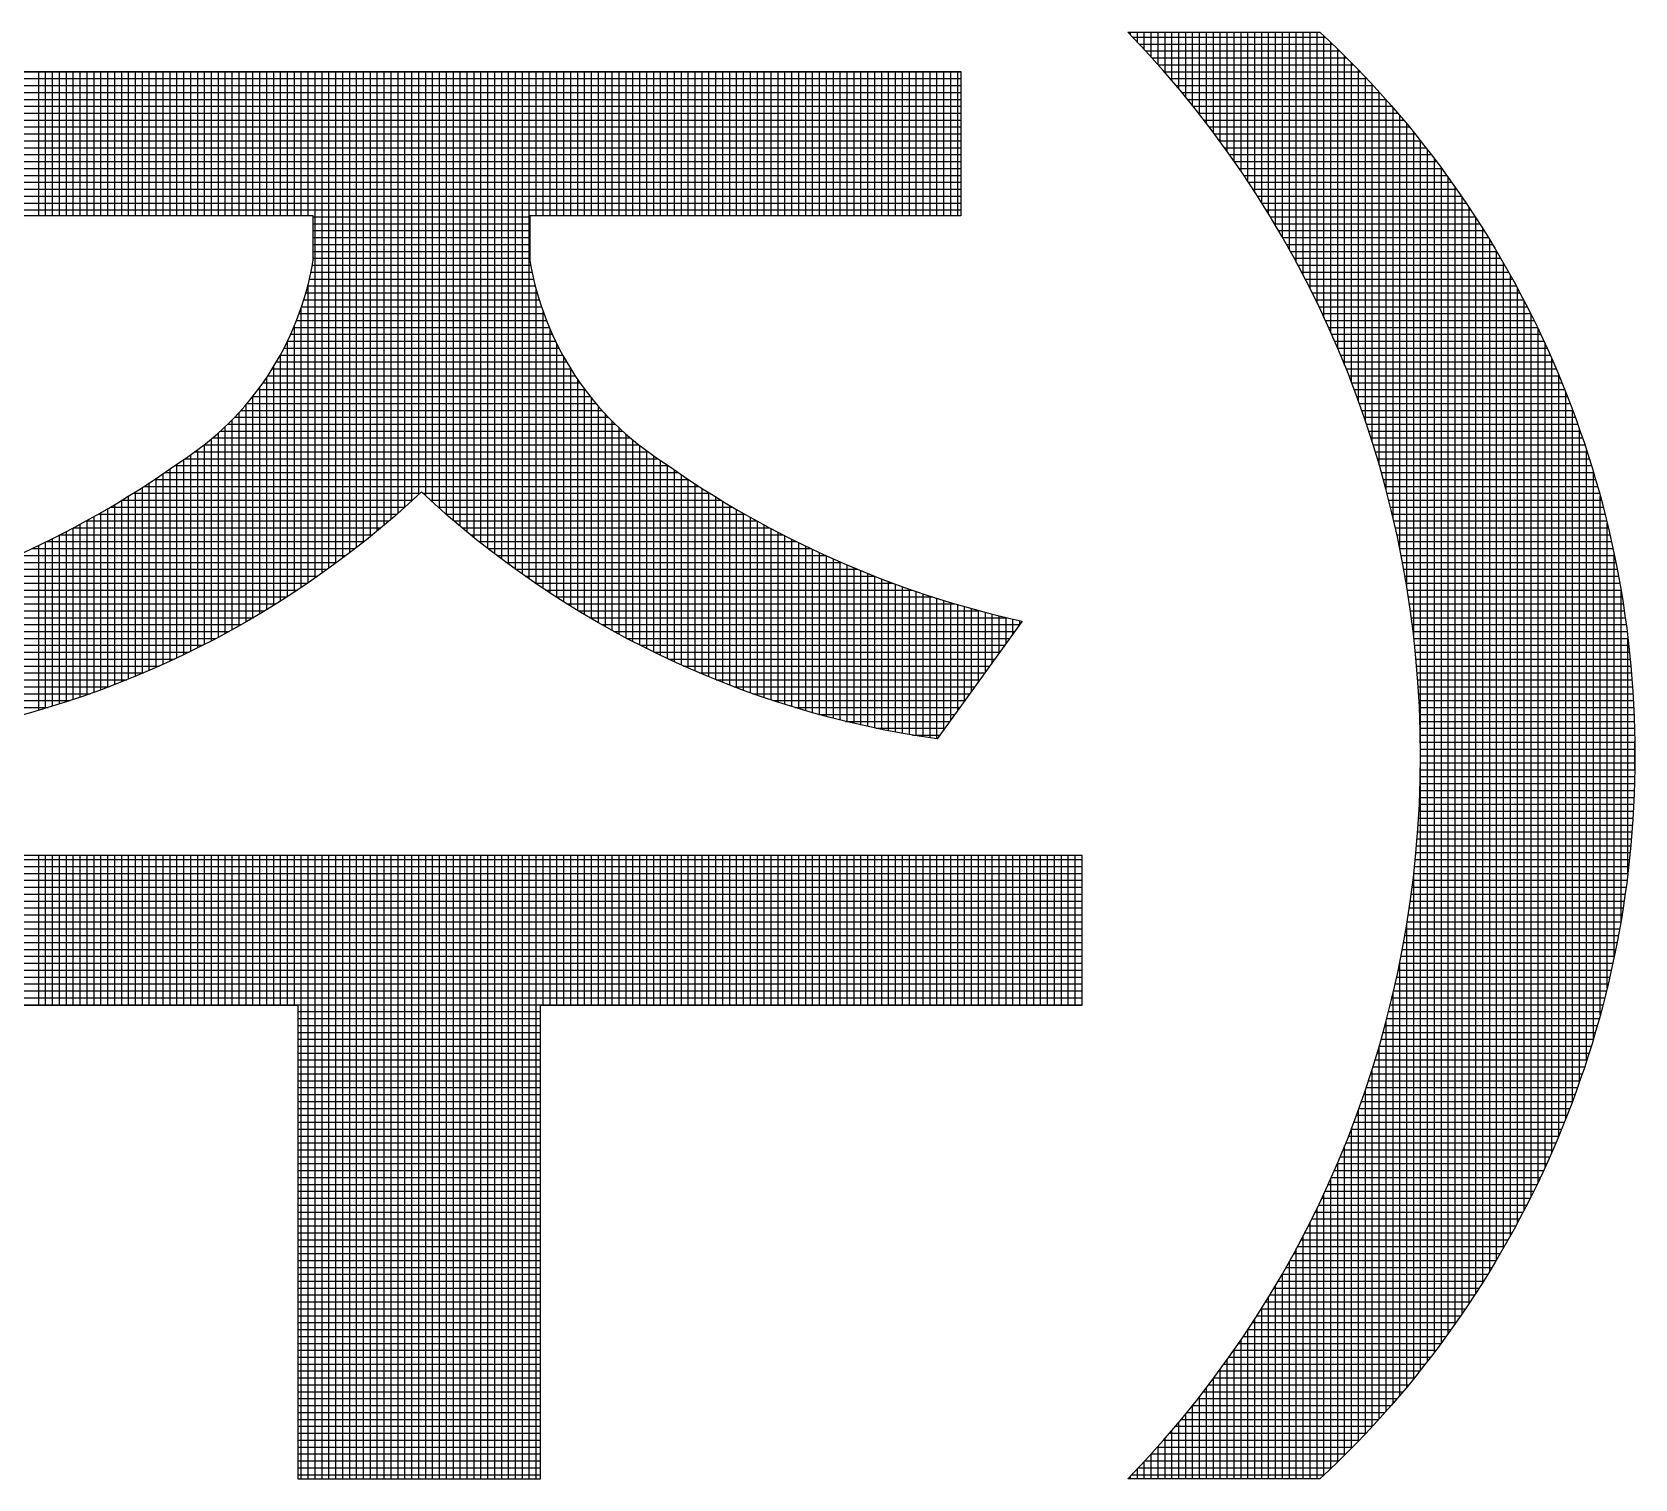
# Model space of a CAD drawing. Extents: x 0 to 841, y 0 to 594.
# Drawn here: x 750.513 to 754.465, y 100.741 to 104.307 of the extents above; entities that cross this region are included whole.
import ezdxf

# ---------------------------------------------------------------- set-up
doc = ezdxf.new("R2010")
doc.units = 0
doc.header["$LTSCALE"] = 7
doc.header["$MEASUREMENT"] = 0
doc.layers.add('한국지역난방기술주식회사 CI', color=7, linetype='Continuous')

# ---------------------------------------------------------------- blocks, each defined once
blk = doc.blocks.new('기술주CI')
at = {"layer": '한국지역난방기술주식회사 CI', "linetype": 'Continuous'}
for p, q in [((1176.7503, 145.2351), (1176.7503, 145.2477)), ((1176.782, 145.2017), (1176.782, 145.2477)), ((1176.8138, 145.1677), (1176.8138, 145.2477)), ((1176.8455, 145.133), (1176.8455, 145.2477)), ((1176.8772, 145.0976), (1176.8772, 145.2477)), ((1176.909, 145.0615), (1176.909, 145.2477)), ((1176.9408, 145.0247), (1176.9408, 145.2477)), ((1176.9725, 144.9871), (1176.9725, 145.2477)), ((1177.0042, 144.9487), (1177.0042, 145.2477)), ((1177.036, 144.9094), (1177.036, 145.2477)), ((1177.0677, 144.8693), (1177.0677, 145.2477)), ((1177.0995, 144.8283), (1177.0995, 145.2477)), ((1177.1313, 144.7863), (1177.1313, 145.2477)), ((1177.163, 144.7434), (1177.163, 145.2477)), ((1177.1947, 144.6994), (1177.1947, 145.2477)), ((1177.2265, 144.6544), (1177.2265, 145.2477)), ((1177.2583, 144.6082), (1177.2583, 145.2477)), ((1177.29, 144.5608), (1177.29, 145.2477)), ((1177.3218, 144.5122), (1177.3218, 145.2477)), ((1177.3535, 144.4622), (1177.3535, 145.2477)), ((1177.3852, 144.4109), (1177.3852, 145.2477)), ((1177.417, 144.358), (1177.417, 145.2477)), ((1177.4488, 144.3036), (1177.4488, 145.2477)), ((1177.4805, 144.2474), (1177.4805, 145.2477)), ((1177.5122, 144.1894), (1177.5122, 145.2477)), ((1177.544, 144.1294), (1177.544, 145.2477)), ((1177.5757, 144.0673), (1177.5757, 145.2477)), ((1177.6075, 144.0028), (1177.6075, 145.2477)), ((1176.7604, 145.2245), (1177.6458, 145.2245)), ((1176.7904, 145.1928), (1177.6791, 145.1928)), ((1177.6393, 143.9358), (1177.6393, 145.2307)), ((1177.671, 143.8659), (1177.671, 145.2005)), ((1176.8199, 145.161), (1177.7117, 145.161)), ((1176.8489, 145.1292), (1177.7437, 145.1292)), ((1177.7027, 143.7929), (1177.7027, 145.1698)), ((1177.7345, 143.7163), (1177.7345, 145.1384)), ((1177.7662, 143.6358), (1177.7662, 145.1064)), ((1171.014, 145.0657), (1175.971, 145.0657)), ((1171.014, 145.034), (1175.971, 145.034)), ((1171.7338, 144.4043), (1171.7338, 145.0668)), ((1171.7655, 144.4043), (1171.7655, 145.0668)), ((1171.7973, 144.4043), (1171.7973, 145.0668)), ((1171.829, 144.4043), (1171.829, 145.0668)), ((1171.8607, 144.4043), (1171.8607, 145.0668)), ((1171.8925, 144.4043), (1171.8925, 145.0668)), ((1171.9243, 144.4043), (1171.9243, 145.0668)), ((1171.956, 144.4043), (1171.956, 145.0668)), ((1171.9878, 144.4043), (1171.9878, 145.0668)), ((1172.0195, 144.4043), (1172.0195, 145.0668)), ((1172.0512, 144.4043), (1172.0512, 145.0668)), ((1172.083, 144.4043), (1172.083, 145.0668)), ((1172.1148, 144.4043), (1172.1148, 145.0668)), ((1172.1465, 144.4043), (1172.1465, 145.0668)), ((1172.1782, 144.4043), (1172.1782, 145.0668)), ((1172.21, 144.4043), (1172.21, 145.0668)), ((1172.2417, 144.4043), (1172.2417, 145.0668)), ((1172.2735, 144.4043), (1172.2735, 145.0668)), ((1172.3053, 144.4043), (1172.3053, 145.0668)), ((1172.337, 144.4043), (1172.337, 145.0668)), ((1172.3687, 144.4043), (1172.3687, 145.0668)), ((1172.4005, 144.4043), (1172.4005, 145.0668)), ((1172.4323, 144.4043), (1172.4323, 145.0668)), ((1172.464, 144.4043), (1172.464, 145.0668)), ((1172.4958, 144.4043), (1172.4958, 145.0668)), ((1172.5275, 144.4043), (1172.5275, 145.0668)), ((1172.5592, 144.4043), (1172.5592, 145.0668)), ((1172.591, 144.4043), (1172.591, 145.0668)), ((1172.6228, 144.4043), (1172.6228, 145.0668)), ((1172.6545, 144.4043), (1172.6545, 145.0668)), ((1172.6862, 144.4043), (1172.6862, 145.0668)), ((1172.718, 144.4043), (1172.718, 145.0668)), ((1172.7497, 144.4043), (1172.7497, 145.0668)), ((1172.7815, 144.4043), (1172.7815, 145.0668)), ((1172.8133, 144.4043), (1172.8133, 145.0668)), ((1172.845, 144.4043), (1172.845, 145.0668)), ((1172.8767, 144.4043), (1172.8767, 145.0668)), ((1172.9085, 144.4043), (1172.9085, 145.0668)), ((1172.9403, 144.4043), (1172.9403, 145.0668)), ((1172.972, 144.4043), (1172.972, 145.0668)), ((1173.0038, 142.7393), (1173.0038, 145.0668)), ((1173.0355, 142.7617), (1173.0355, 145.0668)), ((1173.0672, 142.7844), (1173.0672, 145.0668)), ((1173.099, 142.8076), (1173.099, 145.0668)), ((1173.1308, 142.8313), (1173.1308, 145.0668)), ((1173.1625, 142.8554), (1173.1625, 145.0668)), ((1173.1943, 142.8799), (1173.1943, 145.0668)), ((1173.226, 142.905), (1173.226, 145.0668)), ((1173.2577, 142.9305), (1173.2577, 145.0668)), ((1173.2895, 142.9565), (1173.2895, 145.0668)), ((1173.3213, 142.983), (1173.3213, 145.0668)), ((1173.353, 143.01), (1173.353, 145.0668)), ((1173.3847, 143.0376), (1173.3847, 145.0668)), ((1173.4165, 143.0657), (1173.4165, 145.0668)), ((1173.4482, 143.0944), (1173.4482, 145.0668)), ((1173.48, 143.1236), (1173.48, 145.0668)), ((1173.5118, 143.1173), (1173.5118, 145.0668)), ((1173.5435, 143.0882), (1173.5435, 145.0668)), ((1173.5752, 143.0597), (1173.5752, 145.0668)), ((1173.607, 143.0317), (1173.607, 145.0668)), ((1173.6388, 143.0042), (1173.6388, 145.0668)), ((1173.6705, 142.9773), (1173.6705, 145.0668)), ((1173.7023, 142.9509), (1173.7023, 145.0668)), ((1173.734, 142.925), (1173.734, 145.0668)), ((1173.7657, 142.8996), (1173.7657, 145.0668)), ((1173.7975, 142.8747), (1173.7975, 145.0668)), ((1173.8293, 142.8502), (1173.8293, 145.0668)), ((1173.861, 142.8262), (1173.861, 145.0668)), ((1173.8927, 142.8027), (1173.8927, 145.0668)), ((1173.9245, 142.7795), (1173.9245, 145.0668)), ((1173.9562, 142.7569), (1173.9562, 145.0668)), ((1173.988, 142.7346), (1173.988, 145.0668)), ((1174.0198, 144.4043), (1174.0198, 145.0668)), ((1174.0515, 144.4043), (1174.0515, 145.0668)), ((1174.0832, 144.4043), (1174.0832, 145.0668)), ((1174.115, 144.4043), (1174.115, 145.0668)), ((1174.1468, 144.4043), (1174.1468, 145.0668)), ((1174.1785, 144.4043), (1174.1785, 145.0668)), ((1174.2103, 144.4043), (1174.2103, 145.0668)), ((1174.242, 144.4043), (1174.242, 145.0668)), ((1174.2737, 144.4043), (1174.2737, 145.0668)), ((1174.3055, 144.4043), (1174.3055, 145.0668)), ((1174.3373, 144.4043), (1174.3373, 145.0668)), ((1174.369, 144.4043), (1174.369, 145.0668)), ((1174.4008, 144.4043), (1174.4008, 145.0668)), ((1174.4325, 144.4043), (1174.4325, 145.0668)), ((1174.4642, 144.4043), (1174.4642, 145.0668)), ((1174.496, 144.4043), (1174.496, 145.0668)), ((1174.5278, 144.4043), (1174.5278, 145.0668)), ((1174.5595, 144.4043), (1174.5595, 145.0668)), ((1174.5912, 144.4043), (1174.5912, 145.0668)), ((1174.623, 144.4043), (1174.623, 145.0668)), ((1174.6547, 144.4043), (1174.6547, 145.0668)), ((1174.6865, 144.4043), (1174.6865, 145.0668)), ((1174.7183, 144.4043), (1174.7183, 145.0668)), ((1174.75, 144.4043), (1174.75, 145.0668)), ((1174.7817, 144.4043), (1174.7817, 145.0668)), ((1174.8135, 144.4043), (1174.8135, 145.0668)), ((1174.8453, 144.4043), (1174.8453, 145.0668)), ((1174.877, 144.4043), (1174.877, 145.0668)), ((1174.9088, 144.4043), (1174.9088, 145.0668)), ((1174.9405, 144.4043), (1174.9405, 145.0668)), ((1174.9722, 144.4043), (1174.9722, 145.0668)), ((1175.004, 144.4043), (1175.004, 145.0668)), ((1175.0358, 144.4043), (1175.0358, 145.0668)), ((1175.0675, 144.4043), (1175.0675, 145.0668)), ((1175.0992, 144.4043), (1175.0992, 145.0668)), ((1175.131, 144.4043), (1175.131, 145.0668)), ((1175.1627, 144.4043), (1175.1627, 145.0668)), ((1175.1945, 144.4043), (1175.1945, 145.0668)), ((1175.2263, 144.4043), (1175.2263, 145.0668)), ((1175.258, 144.4043), (1175.258, 145.0668)), ((1175.2897, 144.4043), (1175.2897, 145.0668)), ((1175.3215, 144.4043), (1175.3215, 145.0668)), ((1175.3532, 144.4043), (1175.3532, 145.0668)), ((1175.385, 144.4043), (1175.385, 145.0668)), ((1175.4168, 144.4043), (1175.4168, 145.0668)), ((1175.4485, 144.4043), (1175.4485, 145.0668)), ((1175.4802, 144.4043), (1175.4802, 145.0668)), ((1175.512, 144.4043), (1175.512, 145.0668)), ((1175.5438, 144.4043), (1175.5438, 145.0668)), ((1175.5755, 144.4043), (1175.5755, 145.0668)), ((1175.6073, 144.4043), (1175.6073, 145.0668)), ((1175.639, 144.4043), (1175.639, 145.0668)), ((1175.6707, 144.4043), (1175.6707, 145.0668)), ((1175.7025, 144.4043), (1175.7025, 145.0668)), ((1175.7343, 144.4043), (1175.7343, 145.0668)), ((1175.766, 144.4043), (1175.766, 145.0668)), ((1175.7977, 144.4043), (1175.7977, 145.0668)), ((1175.8295, 144.4043), (1175.8295, 145.0668)), ((1175.8612, 144.4043), (1175.8612, 145.0668)), ((1175.893, 144.4043), (1175.893, 145.0668)), ((1175.9248, 144.4043), (1175.9248, 145.0668)), ((1175.9565, 144.4043), (1175.9565, 145.0668)), ((1176.8774, 145.0975), (1177.775, 145.0975)), ((1176.9053, 145.0657), (1177.8058, 145.0657)), ((1176.9328, 145.034), (1177.8359, 145.034)), ((1177.798, 143.5506), (1177.798, 145.0738)), ((1177.8298, 143.4601), (1177.8298, 145.0405)), ((1171.014, 145.0023), (1175.971, 145.0023)), ((1171.014, 144.9705), (1175.971, 144.9705)), ((1176.9598, 145.0023), (1177.8655, 145.0023)), ((1176.9863, 144.9705), (1177.8945, 144.9705)), ((1177.8615, 143.3631), (1177.8615, 145.0066)), ((1177.8932, 143.2584), (1177.8932, 144.9719)), ((1171.014, 144.9387), (1175.971, 144.9387)), ((1171.014, 144.907), (1175.971, 144.907)), ((1177.0123, 144.9387), (1177.923, 144.9387)), ((1177.0379, 144.907), (1177.9509, 144.907)), ((1177.925, 143.144), (1177.925, 144.9365)), ((1177.9568, 143.0167), (1177.9568, 144.9003)), ((1171.014, 144.8753), (1175.971, 144.8753)), ((1171.014, 144.8435), (1175.971, 144.8435)), ((1171.014, 144.8117), (1175.971, 144.8117)), ((1177.0631, 144.8753), (1177.9783, 144.8753)), ((1177.0878, 144.8435), (1178.0052, 144.8435)), ((1177.1121, 144.8117), (1178.0317, 144.8117)), ((1177.9885, 142.8714), (1177.9885, 144.8633)), ((1178.0203, 142.698), (1178.0203, 144.8255)), ((1171.014, 144.78), (1175.971, 144.78)), ((1171.014, 144.7482), (1175.971, 144.7482)), ((1177.136, 144.78), (1178.0576, 144.78)), ((1177.1594, 144.7482), (1178.0831, 144.7482)), ((1178.052, 142.4703), (1178.052, 144.7869)), ((1178.0837, 139.1012), (1178.0837, 144.7474)), ((1171.014, 144.7165), (1175.971, 144.7165)), ((1171.014, 144.6848), (1175.971, 144.6848)), ((1177.1825, 144.7165), (1178.1081, 144.7165)), ((1177.2052, 144.6848), (1178.1326, 144.6848)), ((1178.1155, 139.1416), (1178.1155, 144.7069)), ((1178.1473, 139.183), (1178.1473, 144.6655)), ((1171.014, 144.653), (1175.971, 144.653)), ((1171.014, 144.6212), (1175.971, 144.6212)), ((1171.014, 144.5895), (1175.971, 144.5895)), ((1177.2274, 144.653), (1178.1567, 144.653)), ((1177.2493, 144.6212), (1178.1804, 144.6212)), ((1177.2709, 144.5895), (1178.2036, 144.5895)), ((1178.179, 139.2254), (1178.179, 144.6231)), ((1171.014, 144.5578), (1175.971, 144.5578)), ((1171.014, 144.526), (1175.971, 144.526)), ((1177.292, 144.5578), (1178.2264, 144.5578)), ((1177.3128, 144.526), (1178.2489, 144.526)), ((1178.2107, 139.2689), (1178.2107, 144.5796)), ((1178.2425, 139.3135), (1178.2425, 144.5351)), ((1171.014, 144.4942), (1175.971, 144.4942)), ((1171.014, 144.4625), (1175.971, 144.4625)), ((1177.3333, 144.4942), (1178.2709, 144.4942)), ((1177.3533, 144.4625), (1178.2925, 144.4625)), ((1178.2742, 139.3592), (1178.2742, 144.4893)), ((1178.306, 139.4062), (1178.306, 144.4423)), ((1171.014, 144.4308), (1175.971, 144.4308)), ((1172.9946, 144.399), (1173.9904, 144.399)), ((1172.9946, 144.3673), (1173.9904, 144.3673)), ((1177.3731, 144.4308), (1178.3137, 144.4308)), ((1177.3925, 144.399), (1178.3345, 144.399)), ((1177.4115, 144.3673), (1178.355, 144.3673)), ((1178.3378, 139.4545), (1178.3378, 144.394)), ((1172.9946, 144.3355), (1173.9904, 144.3355)), ((1172.9946, 144.3037), (1173.9904, 144.3037)), ((1177.4303, 144.3355), (1178.3751, 144.3355)), ((1177.4486, 144.3037), (1178.3948, 144.3037)), ((1178.3695, 139.5042), (1178.3695, 144.3444)), ((1178.4012, 139.5553), (1178.4012, 144.2933)), ((1172.9946, 144.272), (1173.9904, 144.272)), ((1172.9946, 144.2403), (1173.9904, 144.2403)), ((1177.4667, 144.272), (1178.4142, 144.272)), ((1177.4845, 144.2403), (1178.4332, 144.2403)), ((1178.433, 139.608), (1178.433, 144.2406)), ((1172.9845, 144.145), (1174.0004, 144.145)), ((1172.9907, 144.1767), (1173.9943, 144.1767)), ((1172.9946, 144.2085), (1173.9904, 144.2085)), ((1177.5019, 144.2085), (1178.4518, 144.2085)), ((1177.519, 144.1767), (1178.4702, 144.1767)), ((1177.5359, 144.145), (1178.4881, 144.145)), ((1178.4648, 139.6624), (1178.4648, 144.1862)), ((1172.9699, 144.0815), (1174.0151, 144.0815)), ((1172.972, 142.7174), (1172.972, 144.09)), ((1172.9776, 144.1133), (1174.0074, 144.1133)), ((1177.5524, 144.1133), (1178.5058, 144.1133)), ((1177.5686, 144.0815), (1178.5231, 144.0815)), ((1178.4965, 139.7185), (1178.4965, 144.13)), ((1178.5283, 139.7766), (1178.5283, 144.0719)), ((1172.9519, 144.018), (1174.0331, 144.018)), ((1172.9613, 144.0498), (1174.0237, 144.0498)), ((1174.0198, 142.7128), (1174.0198, 144.064)), ((1177.5845, 144.0498), (1178.5401, 144.0498)), ((1177.6001, 144.018), (1178.5568, 144.018)), ((1178.56, 139.8368), (1178.56, 144.0117)), ((1172.9186, 143.9228), (1174.0664, 143.9228)), ((1172.9306, 143.9545), (1174.0544, 143.9545)), ((1172.9403, 142.6959), (1172.9403, 143.982)), ((1172.9417, 143.9862), (1174.0433, 143.9862)), ((1174.0515, 142.6914), (1174.0515, 143.9626)), ((1177.6155, 143.9862), (1178.5731, 143.9862)), ((1177.6305, 143.9545), (1178.5891, 143.9545)), ((1177.6453, 143.9228), (1178.6049, 143.9228)), ((1178.5917, 139.8993), (1178.5917, 143.9493)), ((1172.8918, 143.8592), (1174.0932, 143.8592)), ((1172.9056, 143.891), (1174.0794, 143.891)), ((1172.9085, 142.6748), (1172.9085, 143.8978)), ((1174.0832, 142.6704), (1174.0832, 143.8819)), ((1177.6598, 143.891), (1178.6203, 143.891)), ((1177.674, 143.8592), (1178.6354, 143.8592)), ((1178.6235, 139.9643), (1178.6235, 143.8843)), ((1172.861, 143.7958), (1174.124, 143.7958)), ((1172.8767, 142.6541), (1172.8767, 143.8272)), ((1172.8769, 143.8275), (1174.1081, 143.8275)), ((1174.115, 142.6498), (1174.115, 143.8134)), ((1177.6879, 143.8275), (1178.6502, 143.8275)), ((1177.7015, 143.7958), (1178.6647, 143.7958)), ((1178.6553, 140.032), (1178.6553, 143.8165)), ((1172.8069, 143.7005), (1174.1781, 143.7005)), ((1172.8133, 142.6139), (1172.8133, 143.7109)), ((1172.826, 143.7323), (1174.1589, 143.7323)), ((1172.8441, 143.764), (1174.1409, 143.764)), ((1172.845, 142.6338), (1172.845, 143.7657)), ((1174.1468, 142.6295), (1174.1468, 143.7535)), ((1174.1785, 142.6097), (1174.1785, 143.6999)), ((1177.7149, 143.764), (1178.6789, 143.764)), ((1177.728, 143.7323), (1178.6929, 143.7323)), ((1177.7409, 143.7005), (1178.7065, 143.7005)), ((1178.687, 140.1028), (1178.687, 143.7457)), ((1172.7648, 143.637), (1174.2202, 143.637)), ((1172.7815, 142.5943), (1172.7815, 143.6613)), ((1172.7864, 143.6687), (1174.1985, 143.6687)), ((1174.2103, 142.5902), (1174.2103, 143.6514)), ((1177.7535, 143.6687), (1178.7199, 143.6687)), ((1177.7658, 143.637), (1178.7329, 143.637)), ((1178.7188, 140.1771), (1178.7188, 143.6714)), ((1172.7172, 143.5735), (1174.2678, 143.5735)), ((1172.718, 142.5563), (1172.718, 143.5745)), ((1172.7417, 143.6053), (1174.2433, 143.6053)), ((1172.7497, 142.5752), (1172.7497, 143.6161)), ((1174.242, 142.5711), (1174.242, 143.607)), ((1174.2737, 142.5524), (1174.2737, 143.5661)), ((1177.7778, 143.6053), (1178.7457, 143.6053)), ((1177.7896, 143.5735), (1178.7583, 143.5735)), ((1178.7505, 140.2553), (1178.7505, 143.5933)), ((1172.6545, 142.5198), (1172.6545, 143.5002)), ((1172.6634, 143.51), (1174.3216, 143.51)), ((1172.6862, 142.5379), (1172.6862, 143.536)), ((1172.6911, 143.5417), (1174.2938, 143.5417)), ((1174.3055, 142.534), (1174.3055, 143.5281)), ((1174.3373, 142.516), (1174.3373, 143.4929)), ((1177.8012, 143.5417), (1178.7705, 143.5417)), ((1177.8125, 143.51), (1178.7825, 143.51)), ((1178.7822, 140.3379), (1178.7822, 143.5106)), ((1172.5592, 142.4676), (1172.5592, 143.4062)), ((1172.5687, 143.4147), (1174.4163, 143.4147)), ((1172.591, 142.4847), (1172.591, 143.4355)), ((1172.6024, 143.4465), (1174.3826, 143.4465)), ((1172.6228, 142.5021), (1172.6228, 143.4668)), ((1172.6339, 143.4783), (1174.3511, 143.4783)), ((1174.369, 142.4983), (1174.369, 143.4599)), ((1174.4008, 142.481), (1174.4008, 143.4291)), ((1177.8235, 143.4783), (1178.7942, 143.4783)), ((1177.8343, 143.4465), (1178.8056, 143.4465)), ((1177.8449, 143.4147), (1178.8168, 143.4147)), ((1178.814, 140.4258), (1178.814, 143.4227)), ((1172.4937, 143.3512), (1174.4913, 143.3512)), ((1172.4958, 142.4345), (1172.4958, 143.3529)), ((1172.5275, 142.4509), (1172.5275, 143.3787)), ((1172.5326, 143.383), (1174.4524, 143.383)), ((1174.4325, 142.464), (1174.4325, 143.4002)), ((1174.4642, 142.4474), (1174.4642, 143.3731)), ((1174.496, 142.431), (1174.496, 143.3476)), ((1177.8552, 143.383), (1178.8277, 143.383)), ((1177.8652, 143.3512), (1178.8383, 143.3512)), ((1172.3687, 142.3722), (1172.3687, 143.2629)), ((1172.4005, 142.3873), (1172.4005, 143.2842)), ((1172.4059, 143.2878), (1174.5791, 143.2878)), ((1172.4323, 142.4027), (1172.4323, 143.3057)), ((1172.4516, 143.3195), (1174.5334, 143.3195)), ((1172.464, 142.4184), (1172.464, 143.3286)), ((1174.5278, 142.4151), (1174.5278, 143.3236)), ((1174.5595, 142.3994), (1174.5595, 143.301)), ((1174.5912, 142.384), (1174.5912, 143.2798)), ((1174.623, 142.369), (1174.623, 143.2581)), ((1177.8751, 143.3195), (1178.8487, 143.3195)), ((1177.8846, 143.2878), (1178.8588, 143.2878)), ((1178.8458, 140.5199), (1178.8458, 143.3287)), ((1172.2657, 143.1925), (1174.7193, 143.1925)), ((1172.2735, 142.3287), (1172.2735, 143.1977)), ((1172.3053, 142.3429), (1172.3053, 143.219)), ((1172.3129, 143.2242), (1174.6721, 143.2242)), ((1172.337, 142.3574), (1172.337, 143.2408)), ((1172.3589, 143.256), (1174.6261, 143.256)), ((1174.6547, 142.3543), (1174.6547, 143.2361)), ((1174.6865, 142.3399), (1174.6865, 143.2145)), ((1174.7183, 142.3258), (1174.7183, 143.1932)), ((1177.894, 143.256), (1178.8687, 143.256)), ((1177.9031, 143.2242), (1178.8783, 143.2242)), ((1177.9119, 143.1925), (1178.8877, 143.1925)), ((1178.8775, 140.6215), (1178.8775, 143.227)), ((1172.1465, 142.275), (1172.1465, 143.1161)), ((1172.1672, 143.129), (1173.4858, 143.129)), ((1172.1782, 142.288), (1172.1782, 143.136)), ((1172.21, 142.3013), (1172.21, 143.1562)), ((1172.2171, 143.1608), (1174.7679, 143.1608)), ((1172.2417, 142.3149), (1172.2417, 143.1768)), ((1173.4992, 143.129), (1174.8178, 143.129)), ((1174.75, 142.3119), (1174.75, 143.1723)), ((1174.7817, 142.2984), (1174.7817, 143.1518)), ((1174.8135, 142.2852), (1174.8135, 143.1317)), ((1174.8453, 142.2723), (1174.8453, 143.112)), ((1177.9205, 143.1608), (1178.8968, 143.1608)), ((1177.9289, 143.129), (1178.9057, 143.129)), ((1178.9092, 140.7326), (1178.9092, 143.116)), ((1172.0195, 142.226), (1172.0195, 143.0403)), ((1172.0512, 142.2378), (1172.0512, 143.0588)), ((1172.0627, 143.0655), (1173.4163, 143.0655)), ((1172.083, 142.2499), (1172.083, 143.0775)), ((1172.1148, 142.2623), (1172.1148, 143.0967)), ((1172.1157, 143.0972), (1173.4514, 143.0972)), ((1173.5336, 143.0972), (1174.8693, 143.0972)), ((1173.5687, 143.0655), (1174.9223, 143.0655)), ((1174.877, 142.2597), (1174.877, 143.0926)), ((1174.9088, 142.2473), (1174.9088, 143.0735)), ((1174.9405, 142.2353), (1174.9405, 143.0548)), ((1177.9371, 143.0972), (1178.9143, 143.0972)), ((1177.945, 143.0655), (1178.9227, 143.0655)), ((1171.8925, 142.1814), (1171.8925, 142.97)), ((1171.893, 142.9703), (1173.3061, 142.9703)), ((1171.9243, 142.1922), (1171.9243, 142.9871)), ((1171.9515, 143.002), (1173.3436, 143.002)), ((1171.956, 142.2032), (1171.956, 143.0045)), ((1171.9878, 142.2144), (1171.9878, 143.0222)), ((1172.008, 143.0337), (1173.3804, 143.0337)), ((1173.6046, 143.0337), (1174.977, 143.0337)), ((1173.6413, 143.002), (1175.0335, 143.002)), ((1173.6789, 142.9703), (1175.092, 142.9703)), ((1174.9722, 142.2235), (1174.9722, 143.0365)), ((1175.004, 142.212), (1175.004, 143.0184)), ((1175.0358, 142.2008), (1175.0358, 143.0008)), ((1175.0675, 142.1898), (1175.0675, 142.9834)), ((1175.0992, 142.1792), (1175.0992, 142.9664)), ((1177.9527, 143.0337), (1178.9308, 143.0337)), ((1177.9602, 143.002), (1178.9387, 143.002)), ((1177.9674, 142.9703), (1178.9463, 142.9703)), ((1178.941, 140.8561), (1178.941, 142.9924)), ((1171.7655, 142.1412), (1171.7655, 142.9048)), ((1171.7695, 142.9067), (1173.2283, 142.9067)), ((1171.7973, 142.1509), (1171.7973, 142.9206)), ((1171.829, 142.1608), (1171.829, 142.9367)), ((1171.8324, 142.9385), (1173.2676, 142.9385)), ((1171.8607, 142.171), (1171.8607, 142.9532)), ((1173.7174, 142.9385), (1175.1526, 142.9385)), ((1173.7567, 142.9067), (1175.2155, 142.9067)), ((1175.131, 142.1688), (1175.131, 142.9497)), ((1175.1627, 142.1586), (1175.1627, 142.9333)), ((1175.1945, 142.1488), (1175.1945, 142.9172)), ((1175.2263, 142.1392), (1175.2263, 142.9014)), ((1177.9744, 142.9385), (1178.9537, 142.9385)), ((1177.9812, 142.9067), (1178.9609, 142.9067)), ((1171.6358, 142.8433), (1173.1466, 142.8433)), ((1171.704, 142.875), (1173.1879, 142.875)), ((1171.7338, 142.1318), (1171.7338, 142.8892)), ((1173.7971, 142.875), (1175.2809, 142.875)), ((1173.8384, 142.8433), (1175.3492, 142.8433)), ((1175.258, 142.1298), (1175.258, 142.886)), ((1175.2897, 142.1208), (1175.2897, 142.8708)), ((1175.3215, 142.112), (1175.3215, 142.856)), ((1175.3532, 142.1034), (1175.3532, 142.8414)), ((1175.385, 142.0951), (1175.385, 142.8271)), ((1177.9878, 142.875), (1178.9678, 142.875)), ((1177.9941, 142.8433), (1178.9745, 142.8433)), ((1178.9727, 140.997), (1178.9727, 142.8515)), ((1171.4107, 142.748), (1173.0161, 142.748)), ((1171.4895, 142.7797), (1173.0608, 142.7797)), ((1171.5644, 142.8115), (1173.1042, 142.8115)), ((1173.8807, 142.8115), (1175.4206, 142.8115)), ((1173.9242, 142.7797), (1175.4954, 142.7797)), ((1173.9688, 142.748), (1175.5743, 142.748)), ((1175.4168, 142.0871), (1175.4168, 142.8132)), ((1175.4485, 142.0793), (1175.4485, 142.7995)), ((1175.4802, 142.0717), (1175.4802, 142.7861)), ((1175.512, 142.0644), (1175.512, 142.7729)), ((1175.5438, 142.0574), (1175.5438, 142.7601)), ((1175.5755, 142.0506), (1175.5755, 142.7475)), ((1178.0002, 142.8115), (1178.9809, 142.8115)), ((1178.0061, 142.7797), (1178.9871, 142.7797)), ((1178.0118, 142.748), (1178.9931, 142.748)), ((1171.2385, 142.6845), (1172.9231, 142.6845)), ((1171.3273, 142.7163), (1172.9703, 142.7163)), ((1174.0147, 142.7163), (1175.6577, 142.7163)), ((1174.0618, 142.6845), (1175.7465, 142.6845)), ((1175.6073, 142.0441), (1175.6073, 142.7352)), ((1175.639, 142.0378), (1175.639, 142.7232)), ((1175.6707, 142.0317), (1175.6707, 142.7115)), ((1175.7025, 142.0259), (1175.7025, 142.7)), ((1175.7343, 142.0203), (1175.7343, 142.6888)), ((1175.766, 142.015), (1175.766, 142.6778)), ((1178.0172, 142.7163), (1178.9988, 142.7163)), ((1178.0224, 142.6845), (1179.0044, 142.6845)), ((1179.0045, 141.1649), (1179.0045, 142.6836)), ((1171.0405, 142.621), (1172.8247, 142.621)), ((1171.1434, 142.6528), (1172.8746, 142.6528)), ((1174.1104, 142.6528), (1175.8416, 142.6528)), ((1174.1603, 142.621), (1175.9445, 142.621)), ((1175.7977, 142.0099), (1175.7977, 142.6671)), ((1175.8295, 142.0051), (1175.8295, 142.6567)), ((1175.8612, 142.0005), (1175.8612, 142.6465)), ((1175.893, 142.0432), (1175.893, 142.6366)), ((1175.9248, 142.0873), (1175.9248, 142.6269)), ((1175.9565, 142.1313), (1175.9565, 142.6175)), ((1175.9882, 142.1753), (1175.9882, 142.6083)), ((1176.02, 142.2193), (1176.02, 142.5994)), ((1178.0274, 142.6528), (1179.0096, 142.6528)), ((1178.0322, 142.621), (1179.0147, 142.621)), ((1170.744, 142.5258), (1172.665, 142.5258)), ((1170.8021, 142.5575), (1172.72, 142.5575)), ((1170.9278, 142.5892), (1172.7731, 142.5892)), ((1174.2118, 142.5892), (1176.0572, 142.5892)), ((1174.265, 142.5575), (1176.1828, 142.5575)), ((1174.32, 142.5258), (1176.241, 142.5258)), ((1176.0518, 142.2633), (1176.0518, 142.5907)), ((1176.0835, 142.3074), (1176.0835, 142.5823)), ((1176.1153, 142.3514), (1176.1153, 142.5741)), ((1176.147, 142.3954), (1176.147, 142.5662)), ((1176.1787, 142.4394), (1176.1787, 142.5585)), ((1176.2105, 142.4835), (1176.2105, 142.551)), ((1176.2423, 142.5275), (1176.2423, 142.5438)), ((1178.0368, 142.5892), (1179.0195, 142.5892)), ((1178.0412, 142.5575), (1179.0241, 142.5575)), ((1178.0453, 142.5258), (1179.0284, 142.5258)), ((1170.7669, 142.494), (1172.6081, 142.494)), ((1170.7898, 142.4622), (1172.5492, 142.4622)), ((1174.3769, 142.494), (1176.2181, 142.494)), ((1174.4358, 142.4622), (1176.1952, 142.4622)), ((1178.0492, 142.494), (1179.0326, 142.494)), ((1178.0529, 142.4622), (1179.0365, 142.4622)), ((1179.0363, 141.3844), (1179.0363, 142.4641)), ((1170.8127, 142.4305), (1172.4879, 142.4305)), ((1170.8356, 142.3988), (1172.4242, 142.3988)), ((1174.4971, 142.4305), (1176.1723, 142.4305)), ((1174.5608, 142.3988), (1176.1494, 142.3988)), ((1178.0564, 142.4305), (1179.0402, 142.4305)), ((1178.0597, 142.3988), (1179.0436, 142.3988)), ((1170.8585, 142.367), (1172.3577, 142.367)), ((1170.8814, 142.3353), (1172.2882, 142.3353)), ((1170.9043, 142.3035), (1172.2152, 142.3035)), ((1174.6273, 142.367), (1176.1265, 142.367)), ((1174.6968, 142.3353), (1176.1036, 142.3353)), ((1174.7698, 142.3035), (1176.0807, 142.3035)), ((1178.0627, 142.367), (1179.0468, 142.367)), ((1178.0656, 142.3353), (1179.0498, 142.3353)), ((1178.0682, 142.3035), (1179.0526, 142.3035)), ((1170.9272, 142.2717), (1172.1383, 142.2717)), ((1170.9501, 142.24), (1172.057, 142.24)), ((1174.8466, 142.2717), (1176.0578, 142.2717)), ((1174.928, 142.24), (1176.0349, 142.24)), ((1178.0707, 142.2717), (1179.0551, 142.2717)), ((1178.0729, 142.24), (1179.0575, 142.24)), ((1170.973, 142.2083), (1171.9704, 142.2083)), ((1170.9959, 142.1765), (1171.8776, 142.1765)), ((1175.0146, 142.2083), (1176.012, 142.2083)), ((1175.1073, 142.1765), (1175.9891, 142.1765)), ((1178.0749, 142.2083), (1179.0596, 142.2083)), ((1178.0766, 142.1765), (1179.0615, 142.1765)), ((1171.0188, 142.1447), (1171.7773, 142.1447)), ((1175.2077, 142.1447), (1175.9662, 142.1447)), ((1175.3177, 142.113), (1175.9433, 142.113)), ((1175.4403, 142.0813), (1175.9204, 142.0813)), ((1178.0782, 142.1447), (1179.0631, 142.1447)), ((1178.0796, 142.113), (1179.0645, 142.113)), ((1178.0807, 142.0813), (1179.0658, 142.0813)), ((1175.5808, 142.0495), (1175.8975, 142.0495)), ((1175.7494, 142.0177), (1175.8746, 142.0177)), ((1178.0817, 142.0495), (1179.0667, 142.0495)), ((1178.0824, 142.0177), (1179.0675, 142.0177)), ((1178.0829, 141.986), (1179.068, 141.986)), ((1178.0832, 141.9542), (1179.0684, 141.9542)), ((1179.068, 141.859), (1179.068, 141.9895)), ((1178.0829, 141.859), (1179.068, 141.859)), ((1178.0832, 141.8908), (1179.0683, 141.8908)), ((1178.0833, 141.9225), (1179.0685, 141.9225)), ((1178.0816, 141.7955), (1179.0666, 141.7955)), ((1178.0823, 141.8272), (1179.0674, 141.8272)), ((1178.0794, 141.732), (1179.0644, 141.732)), ((1178.0806, 141.7638), (1179.0656, 141.7638)), ((1178.0765, 141.6685), (1179.0613, 141.6685)), ((1178.0781, 141.7002), (1179.0629, 141.7002)), ((1178.0704, 141.5733), (1179.0549, 141.5733)), ((1178.0726, 141.605), (1179.0572, 141.605)), ((1178.0746, 141.6367), (1179.0594, 141.6367)), ((1178.0653, 141.5097), (1179.0495, 141.5097)), ((1178.0679, 141.5415), (1179.0523, 141.5415)), ((1170.4966, 141.4463), (1176.5284, 141.4463)), ((1171.7338, 140.7778), (1171.7338, 141.4645)), ((1171.7655, 140.7778), (1171.7655, 141.4645)), ((1171.7973, 140.7778), (1171.7973, 141.4645)), ((1171.829, 140.7778), (1171.829, 141.4645)), ((1171.8607, 140.7778), (1171.8607, 141.4645)), ((1171.8925, 140.7778), (1171.8925, 141.4645)), ((1171.9243, 140.7778), (1171.9243, 141.4645)), ((1171.956, 140.7778), (1171.956, 141.4645)), ((1171.9878, 140.7778), (1171.9878, 141.4645)), ((1172.0195, 140.7778), (1172.0195, 141.4645)), ((1172.0512, 140.7778), (1172.0512, 141.4645)), ((1172.083, 140.7778), (1172.083, 141.4645)), ((1172.1148, 140.7778), (1172.1148, 141.4645)), ((1172.1465, 140.7778), (1172.1465, 141.4645)), ((1172.1782, 140.7778), (1172.1782, 141.4645)), ((1172.21, 140.7778), (1172.21, 141.4645)), ((1172.2417, 140.7778), (1172.2417, 141.4645)), ((1172.2735, 140.7778), (1172.2735, 141.4645)), ((1172.3053, 140.7778), (1172.3053, 141.4645)), ((1172.337, 140.7778), (1172.337, 141.4645)), ((1172.3687, 140.7778), (1172.3687, 141.4645)), ((1172.4005, 140.7778), (1172.4005, 141.4645)), ((1172.4323, 140.7778), (1172.4323, 141.4645)), ((1172.464, 140.7778), (1172.464, 141.4645)), ((1172.4958, 140.7778), (1172.4958, 141.4645)), ((1172.5275, 140.7778), (1172.5275, 141.4645)), ((1172.5592, 140.7778), (1172.5592, 141.4645)), ((1172.591, 140.7778), (1172.591, 141.4645)), ((1172.6228, 140.7778), (1172.6228, 141.4645)), ((1172.6545, 140.7778), (1172.6545, 141.4645)), ((1172.6862, 140.7778), (1172.6862, 141.4645)), ((1172.718, 140.7778), (1172.718, 141.4645)), ((1172.7497, 140.7778), (1172.7497, 141.4645)), ((1172.7815, 140.7778), (1172.7815, 141.4645)), ((1172.8133, 140.7778), (1172.8133, 141.4645)), ((1172.845, 140.7778), (1172.845, 141.4645)), ((1172.8767, 140.7778), (1172.8767, 141.4645)), ((1172.9085, 140.7778), (1172.9085, 141.4645)), ((1172.9403, 138.6009), (1172.9403, 141.4645)), ((1172.972, 138.6009), (1172.972, 141.4645)), ((1173.0038, 138.6009), (1173.0038, 141.4645)), ((1173.0355, 138.6009), (1173.0355, 141.4645)), ((1173.0672, 138.6009), (1173.0672, 141.4645)), ((1173.099, 138.6009), (1173.099, 141.4645)), ((1173.1308, 138.6009), (1173.1308, 141.4645)), ((1173.1625, 138.6009), (1173.1625, 141.4645)), ((1173.1943, 138.6009), (1173.1943, 141.4645)), ((1173.226, 138.6009), (1173.226, 141.4645)), ((1173.2577, 138.6009), (1173.2577, 141.4645)), ((1173.2895, 138.6009), (1173.2895, 141.4645)), ((1173.3213, 138.6009), (1173.3213, 141.4645)), ((1173.353, 138.6009), (1173.353, 141.4645)), ((1173.3847, 138.6009), (1173.3847, 141.4645)), ((1173.4165, 138.6009), (1173.4165, 141.4645)), ((1173.4482, 138.6009), (1173.4482, 141.4645)), ((1173.48, 138.6009), (1173.48, 141.4645)), ((1173.5118, 138.6009), (1173.5118, 141.4645)), ((1173.5435, 138.6009), (1173.5435, 141.4645)), ((1173.5752, 138.6009), (1173.5752, 141.4645)), ((1173.607, 138.6009), (1173.607, 141.4645)), ((1173.6388, 138.6009), (1173.6388, 141.4645)), ((1173.6705, 138.6009), (1173.6705, 141.4645)), ((1173.7023, 138.6009), (1173.7023, 141.4645)), ((1173.734, 138.6009), (1173.734, 141.4645)), ((1173.7657, 138.6009), (1173.7657, 141.4645)), ((1173.7975, 138.6009), (1173.7975, 141.4645)), ((1173.8293, 138.6009), (1173.8293, 141.4645)), ((1173.861, 138.6009), (1173.861, 141.4645)), ((1173.8927, 138.6009), (1173.8927, 141.4645)), ((1173.9245, 138.6009), (1173.9245, 141.4645)), ((1173.9562, 138.6009), (1173.9562, 141.4645)), ((1173.988, 138.6009), (1173.988, 141.4645)), ((1174.0198, 138.6009), (1174.0198, 141.4645)), ((1174.0515, 140.7778), (1174.0515, 141.4645)), ((1174.0832, 140.7778), (1174.0832, 141.4645)), ((1174.115, 140.7778), (1174.115, 141.4645)), ((1174.1468, 140.7778), (1174.1468, 141.4645)), ((1174.1785, 140.7778), (1174.1785, 141.4645)), ((1174.2103, 140.7778), (1174.2103, 141.4645)), ((1174.242, 140.7778), (1174.242, 141.4645)), ((1174.2737, 140.7778), (1174.2737, 141.4645)), ((1174.3055, 140.7778), (1174.3055, 141.4645)), ((1174.3373, 140.7778), (1174.3373, 141.4645)), ((1174.369, 140.7778), (1174.369, 141.4645)), ((1174.4008, 140.7778), (1174.4008, 141.4645)), ((1174.4325, 140.7778), (1174.4325, 141.4645)), ((1174.4642, 140.7778), (1174.4642, 141.4645)), ((1174.496, 140.7778), (1174.496, 141.4645)), ((1174.5278, 140.7778), (1174.5278, 141.4645)), ((1174.5595, 140.7778), (1174.5595, 141.4645)), ((1174.5912, 140.7778), (1174.5912, 141.4645)), ((1174.623, 140.7778), (1174.623, 141.4645)), ((1174.6547, 140.7778), (1174.6547, 141.4645)), ((1174.6865, 140.7778), (1174.6865, 141.4645)), ((1174.7183, 140.7778), (1174.7183, 141.4645)), ((1174.75, 140.7778), (1174.75, 141.4645)), ((1174.7817, 140.7778), (1174.7817, 141.4645)), ((1174.8135, 140.7778), (1174.8135, 141.4645)), ((1174.8453, 140.7778), (1174.8453, 141.4645)), ((1174.877, 140.7778), (1174.877, 141.4645)), ((1174.9088, 140.7778), (1174.9088, 141.4645)), ((1174.9405, 140.7778), (1174.9405, 141.4645)), ((1174.9722, 140.7778), (1174.9722, 141.4645)), ((1175.004, 140.7778), (1175.004, 141.4645)), ((1175.0358, 140.7778), (1175.0358, 141.4645)), ((1175.0675, 140.7778), (1175.0675, 141.4645)), ((1175.0992, 140.7778), (1175.0992, 141.4645)), ((1175.131, 140.7778), (1175.131, 141.4645)), ((1175.1627, 140.7778), (1175.1627, 141.4645)), ((1175.1945, 140.7778), (1175.1945, 141.4645)), ((1175.2263, 140.7778), (1175.2263, 141.4645)), ((1175.258, 140.7778), (1175.258, 141.4645)), ((1175.2897, 140.7778), (1175.2897, 141.4645)), ((1175.3215, 140.7778), (1175.3215, 141.4645)), ((1175.3532, 140.7778), (1175.3532, 141.4645)), ((1175.385, 140.7778), (1175.385, 141.4645)), ((1175.4168, 140.7778), (1175.4168, 141.4645)), ((1175.4485, 140.7778), (1175.4485, 141.4645)), ((1175.4802, 140.7778), (1175.4802, 141.4645)), ((1175.512, 140.7778), (1175.512, 141.4645)), ((1175.5438, 140.7778), (1175.5438, 141.4645)), ((1175.5755, 140.7778), (1175.5755, 141.4645)), ((1175.6073, 140.7778), (1175.6073, 141.4645)), ((1175.639, 140.7778), (1175.639, 141.4645)), ((1175.6707, 140.7778), (1175.6707, 141.4645)), ((1175.7025, 140.7778), (1175.7025, 141.4645)), ((1175.7343, 140.7778), (1175.7343, 141.4645)), ((1175.766, 140.7778), (1175.766, 141.4645)), ((1175.7977, 140.7778), (1175.7977, 141.4645)), ((1175.8295, 140.7778), (1175.8295, 141.4645)), ((1175.8612, 140.7778), (1175.8612, 141.4645)), ((1175.893, 140.7778), (1175.893, 141.4645)), ((1175.9248, 140.7778), (1175.9248, 141.4645)), ((1175.9565, 140.7778), (1175.9565, 141.4645)), ((1175.9882, 140.7778), (1175.9882, 141.4645)), ((1176.02, 140.7778), (1176.02, 141.4645)), ((1176.0518, 140.7778), (1176.0518, 141.4645)), ((1176.0835, 140.7778), (1176.0835, 141.4645)), ((1176.1153, 140.7778), (1176.1153, 141.4645)), ((1176.147, 140.7778), (1176.147, 141.4645)), ((1176.1787, 140.7778), (1176.1787, 141.4645)), ((1176.2105, 140.7778), (1176.2105, 141.4645)), ((1176.2423, 140.7778), (1176.2423, 141.4645)), ((1176.274, 140.7778), (1176.274, 141.4645)), ((1176.3057, 140.7778), (1176.3057, 141.4645)), ((1176.3375, 140.7778), (1176.3375, 141.4645)), ((1176.3692, 140.7778), (1176.3692, 141.4645)), ((1176.401, 140.7778), (1176.401, 141.4645)), ((1176.4328, 140.7778), (1176.4328, 141.4645)), ((1176.4645, 140.7778), (1176.4645, 141.4645)), ((1176.4962, 140.7778), (1176.4962, 141.4645)), ((1176.528, 140.7778), (1176.528, 141.4645)), ((1178.0593, 141.4463), (1179.0432, 141.4463)), ((1178.0624, 141.478), (1179.0465, 141.478)), ((1170.4966, 141.4145), (1176.5284, 141.4145)), ((1170.4966, 141.3827), (1176.5284, 141.3827)), ((1170.4966, 141.351), (1176.5284, 141.351)), ((1178.0488, 141.351), (1179.0321, 141.351)), ((1178.052, 139.0616), (1178.052, 141.3782)), ((1178.0525, 141.3827), (1179.0361, 141.3827)), ((1178.056, 141.4145), (1179.0398, 141.4145)), ((1170.4966, 141.3192), (1176.5284, 141.3192)), ((1170.4966, 141.2875), (1176.5284, 141.2875)), ((1178.0407, 141.2875), (1179.0236, 141.2875)), ((1178.0448, 141.3192), (1179.028, 141.3192)), ((1170.4966, 141.2558), (1176.5284, 141.2558)), ((1170.4966, 141.224), (1176.5284, 141.224)), ((1178.0317, 141.224), (1179.0141, 141.224)), ((1178.0363, 141.2558), (1179.019, 141.2558)), ((1170.4966, 141.1922), (1176.5284, 141.1922)), ((1170.4966, 141.1605), (1176.5284, 141.1605)), ((1170.4966, 141.1288), (1176.5284, 141.1288)), ((1178.0166, 141.1288), (1178.9982, 141.1288)), ((1178.0203, 139.023), (1178.0203, 141.1506)), ((1178.0219, 141.1605), (1179.0038, 141.1605)), ((1178.0269, 141.1922), (1179.0091, 141.1922)), ((1170.4966, 141.097), (1176.5284, 141.097)), ((1170.4966, 141.0652), (1176.5284, 141.0652)), ((1178.0054, 141.0652), (1178.9864, 141.0652)), ((1178.0111, 141.097), (1178.9924, 141.097)), ((1170.4966, 141.0335), (1176.5284, 141.0335)), ((1170.4966, 141.0018), (1176.5284, 141.0018)), ((1177.9885, 138.9852), (1177.9885, 140.9772)), ((1177.9934, 141.0018), (1178.9737, 141.0018)), ((1177.9995, 141.0335), (1178.9802, 141.0335)), ((1170.4966, 140.97), (1176.5284, 140.97)), ((1170.4966, 140.9383), (1176.5284, 140.9383)), ((1170.4966, 140.9065), (1176.5284, 140.9065)), ((1177.9736, 140.9065), (1178.9529, 140.9065)), ((1177.9805, 140.9383), (1178.9601, 140.9383)), ((1177.987, 140.97), (1178.967, 140.97)), ((1170.4966, 140.8747), (1176.5284, 140.8747)), ((1170.4966, 140.843), (1176.5284, 140.843)), ((1177.9568, 138.9483), (1177.9568, 140.8319)), ((1177.9593, 140.843), (1178.9378, 140.843)), ((1177.9666, 140.8747), (1178.9455, 140.8747)), ((1170.4966, 140.8113), (1176.5284, 140.8113)), ((1170.4966, 140.7795), (1176.5284, 140.7795)), ((1177.9441, 140.7795), (1178.9217, 140.7795)), ((1177.9519, 140.8113), (1178.9299, 140.8113)), ((1172.924, 140.7477), (1174.0392, 140.7477)), ((1172.924, 140.716), (1174.0392, 140.716)), ((1172.924, 140.6843), (1174.0392, 140.6843)), ((1177.9196, 140.6843), (1178.8958, 140.6843)), ((1177.925, 138.9121), (1177.925, 140.7046)), ((1177.928, 140.716), (1178.9047, 140.716)), ((1177.9362, 140.7477), (1178.9133, 140.7477)), ((1172.924, 140.6525), (1174.0392, 140.6525)), ((1172.924, 140.6208), (1174.0392, 140.6208)), ((1177.9021, 140.6208), (1178.8773, 140.6208)), ((1177.9109, 140.6525), (1178.8867, 140.6525)), ((1172.924, 140.589), (1174.0392, 140.589)), ((1172.924, 140.5572), (1174.0392, 140.5572)), ((1177.8836, 140.5572), (1178.8577, 140.5572)), ((1177.8929, 140.589), (1178.8676, 140.589)), ((1177.8932, 138.8767), (1177.8932, 140.5901)), ((1172.924, 140.5255), (1174.0392, 140.5255)), ((1172.924, 140.4938), (1174.0392, 140.4938)), ((1172.924, 140.462), (1174.0392, 140.462)), ((1177.854, 140.462), (1178.8265, 140.462)), ((1177.8615, 138.842), (1177.8615, 140.4854)), ((1177.8641, 140.4938), (1178.8372, 140.4938)), ((1177.874, 140.5255), (1178.8476, 140.5255)), ((1172.924, 140.4302), (1174.0392, 140.4302)), ((1172.924, 140.3985), (1174.0392, 140.3985)), ((1177.8298, 138.808), (1177.8298, 140.3885)), ((1177.8331, 140.3985), (1178.8044, 140.3985)), ((1177.8437, 140.4302), (1178.8156, 140.4302)), ((1172.924, 140.3668), (1174.0392, 140.3668)), ((1172.924, 140.335), (1174.0392, 140.335)), ((1177.8112, 140.335), (1178.7812, 140.335)), ((1177.8223, 140.3668), (1178.7929, 140.3668)), ((1172.924, 140.3032), (1174.0392, 140.3032)), ((1172.924, 140.2715), (1174.0392, 140.2715)), ((1172.924, 140.2397), (1174.0392, 140.2397)), ((1177.7765, 140.2397), (1178.7443, 140.2397)), ((1177.7883, 140.2715), (1178.7569, 140.2715)), ((1177.798, 138.7747), (1177.798, 140.2979)), ((1177.7999, 140.3032), (1178.7692, 140.3032)), ((1172.924, 140.208), (1174.0392, 140.208)), ((1172.924, 140.1763), (1174.0392, 140.1763)), ((1177.7521, 140.1763), (1178.7184, 140.1763)), ((1177.7644, 140.208), (1178.7315, 140.208)), ((1177.7662, 138.7421), (1177.7662, 140.2128)), ((1172.924, 140.1445), (1174.0392, 140.1445)), ((1172.924, 140.1127), (1174.0392, 140.1127)), ((1177.7266, 140.1127), (1178.6913, 140.1127)), ((1177.7345, 138.7101), (1177.7345, 140.1322)), ((1177.7394, 140.1445), (1178.705, 140.1445)), ((1172.924, 140.081), (1174.0392, 140.081)), ((1172.924, 140.0493), (1174.0392, 140.0493)), ((1172.924, 140.0175), (1174.0392, 140.0175)), ((1177.6863, 140.0175), (1178.6486, 140.0175)), ((1177.7, 140.0493), (1178.6631, 140.0493)), ((1177.7027, 138.6788), (1177.7027, 140.0557)), ((1177.7134, 140.081), (1178.6774, 140.081)), ((1172.924, 139.9857), (1174.0392, 139.9857)), ((1172.924, 139.954), (1174.0392, 139.954)), ((1177.6581, 139.954), (1178.6186, 139.954)), ((1177.671, 138.648), (1177.671, 139.9826)), ((1177.6724, 139.9857), (1178.6337, 139.9857)), ((1172.924, 139.9222), (1174.0392, 139.9222)), ((1172.924, 139.8905), (1174.0392, 139.8905)), ((1177.6288, 139.8905), (1178.5874, 139.8905)), ((1177.6393, 138.6179), (1177.6393, 139.9128)), ((1177.6436, 139.9222), (1178.6031, 139.9222)), ((1172.924, 139.8588), (1174.0392, 139.8588)), ((1172.924, 139.827), (1174.0392, 139.827)), ((1177.5984, 139.827), (1178.5549, 139.827)), ((1177.6075, 138.6009), (1177.6075, 139.8457)), ((1177.6138, 139.8588), (1178.5713, 139.8588)), ((1172.924, 139.7952), (1174.0392, 139.7952)), ((1172.924, 139.7635), (1174.0392, 139.7635)), ((1172.924, 139.7318), (1174.0392, 139.7318)), ((1177.5505, 139.7318), (1178.5038, 139.7318)), ((1177.5668, 139.7635), (1178.5212, 139.7635)), ((1177.5757, 138.6009), (1177.5757, 139.7813)), ((1177.5827, 139.7952), (1178.5382, 139.7952)), ((1172.924, 139.7), (1174.0392, 139.7)), ((1172.924, 139.6682), (1174.0392, 139.6682)), ((1177.5122, 138.6009), (1177.5122, 139.6591)), ((1177.5171, 139.6682), (1178.4681, 139.6682)), ((1177.534, 139.7), (1178.4862, 139.7)), ((1177.544, 138.6009), (1177.544, 139.7191)), ((1172.924, 139.6365), (1174.0392, 139.6365)), ((1172.924, 139.6048), (1174.0392, 139.6048)), ((1177.4805, 138.6009), (1177.4805, 139.6011)), ((1177.4825, 139.6048), (1178.4311, 139.6048)), ((1177.5, 139.6365), (1178.4498, 139.6365)), ((1172.924, 139.573), (1174.0392, 139.573)), ((1172.924, 139.5413), (1174.0392, 139.5413)), ((1172.924, 139.5095), (1174.0392, 139.5095)), ((1177.4282, 139.5095), (1178.3729, 139.5095)), ((1177.4466, 139.5413), (1178.3926, 139.5413)), ((1177.4488, 138.6009), (1177.4488, 139.545)), ((1177.4647, 139.573), (1178.412, 139.573)), ((1172.924, 139.4777), (1174.0392, 139.4777)), ((1172.924, 139.446), (1174.0392, 139.446)), ((1177.3852, 138.6009), (1177.3852, 139.4377)), ((1177.3903, 139.446), (1178.3322, 139.446)), ((1177.4094, 139.4777), (1178.3527, 139.4777)), ((1177.417, 138.6009), (1177.417, 139.4905)), ((1172.924, 139.4143), (1174.0392, 139.4143)), ((1172.924, 139.3825), (1174.0392, 139.3825)), ((1177.3511, 139.3825), (1178.2901, 139.3825)), ((1177.3535, 138.6009), (1177.3535, 139.3863)), ((1177.3709, 139.4143), (1178.3113, 139.4143)), ((1172.924, 139.3507), (1174.0392, 139.3507)), ((1172.924, 139.319), (1174.0392, 139.319)), ((1172.924, 139.2873), (1174.0392, 139.2873)), ((1177.2897, 139.2873), (1178.2239, 139.2873)), ((1177.29, 138.6009), (1177.29, 139.2877)), ((1177.3105, 139.319), (1178.2464, 139.319)), ((1177.3218, 138.6009), (1177.3218, 139.3364)), ((1177.331, 139.3507), (1178.2684, 139.3507)), ((1172.924, 139.2555), (1174.0392, 139.2555)), ((1172.924, 139.2238), (1174.0392, 139.2238)), ((1177.2469, 139.2238), (1178.1778, 139.2238)), ((1177.2583, 138.6009), (1177.2583, 139.2404)), ((1177.2685, 139.2555), (1178.201, 139.2555)), ((1172.924, 139.192), (1174.0392, 139.192)), ((1172.924, 139.1602), (1174.0392, 139.1602)), ((1177.1947, 138.6009), (1177.1947, 139.1491)), ((1177.2027, 139.1602), (1178.1299, 139.1602)), ((1177.225, 139.192), (1178.154, 139.192)), ((1177.2265, 138.6009), (1177.2265, 139.1942)), ((1172.924, 139.1285), (1174.0392, 139.1285)), ((1172.924, 139.0968), (1174.0392, 139.0968)), ((1172.924, 139.065), (1174.0392, 139.065)), ((1177.1313, 138.6009), (1177.1313, 139.0622)), ((1177.1333, 139.065), (1178.0547, 139.065)), ((1177.1568, 139.0968), (1178.0802, 139.0968)), ((1177.163, 138.6009), (1177.163, 139.1052)), ((1177.1799, 139.1285), (1178.1053, 139.1285)), ((1172.924, 139.0332), (1174.0392, 139.0332)), ((1172.924, 139.0015), (1174.0392, 139.0015)), ((1177.0851, 139.0015), (1178.0023, 139.0015)), ((1177.0995, 138.6009), (1177.0995, 139.0203)), ((1177.1094, 139.0332), (1178.0287, 139.0332)), ((1172.924, 138.9698), (1174.0392, 138.9698)), ((1172.924, 138.938), (1174.0392, 138.938)), ((1177.0351, 138.938), (1177.9478, 138.938)), ((1177.036, 138.6009), (1177.036, 138.9391)), ((1177.0603, 138.9698), (1177.9753, 138.9698)), ((1177.0677, 138.6009), (1177.0677, 138.9793)), ((1172.924, 138.9062), (1174.0392, 138.9062)), ((1172.924, 138.8745), (1174.0392, 138.8745)), ((1172.924, 138.8427), (1174.0392, 138.8427)), ((1176.9568, 138.8427), (1177.8622, 138.8427)), ((1176.9725, 138.6009), (1176.9725, 138.8615)), ((1176.9833, 138.8745), (1177.8913, 138.8745)), ((1177.0042, 138.6009), (1177.0042, 138.8999)), ((1177.0094, 138.9062), (1177.9198, 138.9062)), ((1172.924, 138.811), (1174.0392, 138.811)), ((1172.924, 138.7793), (1174.0392, 138.7793)), ((1176.9022, 138.7793), (1177.8024, 138.7793)), ((1176.909, 138.6009), (1176.909, 138.787)), ((1176.9298, 138.811), (1177.8326, 138.811)), ((1176.9408, 138.6009), (1176.9408, 138.8238)), ((1172.924, 138.7475), (1174.0392, 138.7475)), ((1172.924, 138.7157), (1174.0392, 138.7157)), ((1176.8455, 138.6009), (1176.8455, 138.7155)), ((1176.8457, 138.7157), (1177.7401, 138.7157)), ((1176.8742, 138.7475), (1177.7715, 138.7475)), ((1176.8772, 138.6009), (1176.8772, 138.7509)), ((1172.924, 138.684), (1174.0392, 138.684)), ((1172.924, 138.6523), (1174.0392, 138.6523)), ((1172.924, 138.6205), (1174.0392, 138.6205)), ((1176.757, 138.6205), (1177.642, 138.6205)), ((1176.782, 138.6009), (1176.782, 138.6468)), ((1176.7871, 138.6523), (1177.6754, 138.6523)), ((1176.8138, 138.6009), (1176.8138, 138.6808)), ((1176.8167, 138.684), (1177.7081, 138.684)), ((1176.7503, 138.6009), (1176.7503, 138.6135))]:
    blk.add_line(p, q, dxfattribs=at)
at = {"layer": '한국지역난방기술주식회사 CI'}
for points in [[(1177.6211, 138.6009), (1176.7381, 138.6009, 0.40477), (1176.7381, 145.2477), (1177.6211, 145.2477, -0.435518)], [(1173.4925, 145.0668), (1175.971, 145.0668), (1175.971, 144.4043), (1173.9904, 144.4043), (1173.9904, 144.1996, 0.213994), (1174.6031, 143.2722, 0.10001), (1176.2524, 142.5415), (1175.8621, 142.0004, -0.154459), (1173.4925, 143.1353, -0.154459), (1171.1229, 142.0004), (1170.7326, 142.5415, 0.10001), (1172.3819, 143.2722, 0.213994), (1172.9946, 144.1996), (1172.9946, 144.4043), (1171.014, 144.4043), (1171.014, 145.0668)]]:
    blk.add_lwpolyline(points, format="xyb", close=True, dxfattribs=at)
blk.add_lwpolyline([(1174.0392, 140.7778), (1176.5284, 140.7778), (1176.5284, 141.4645), (1170.4966, 141.4645), (1170.4966, 140.7778), (1172.924, 140.7778), (1172.924, 138.6009), (1174.0392, 138.6009)], close=True, dxfattribs=at)

msp = doc.modelspace()

# ---------------------------------------------------------------- block references
at = {"layer": '한국지역난방기술주식회사 CI', "xscale": 0.5364893087771634, "yscale": 0.5364893087771634, "zscale": 0.5364893087771634}
msp.add_blockref('기술주CI', (121.9072, 26.3833), dxfattribs=at)

doc.saveas('drawing.dxf')
